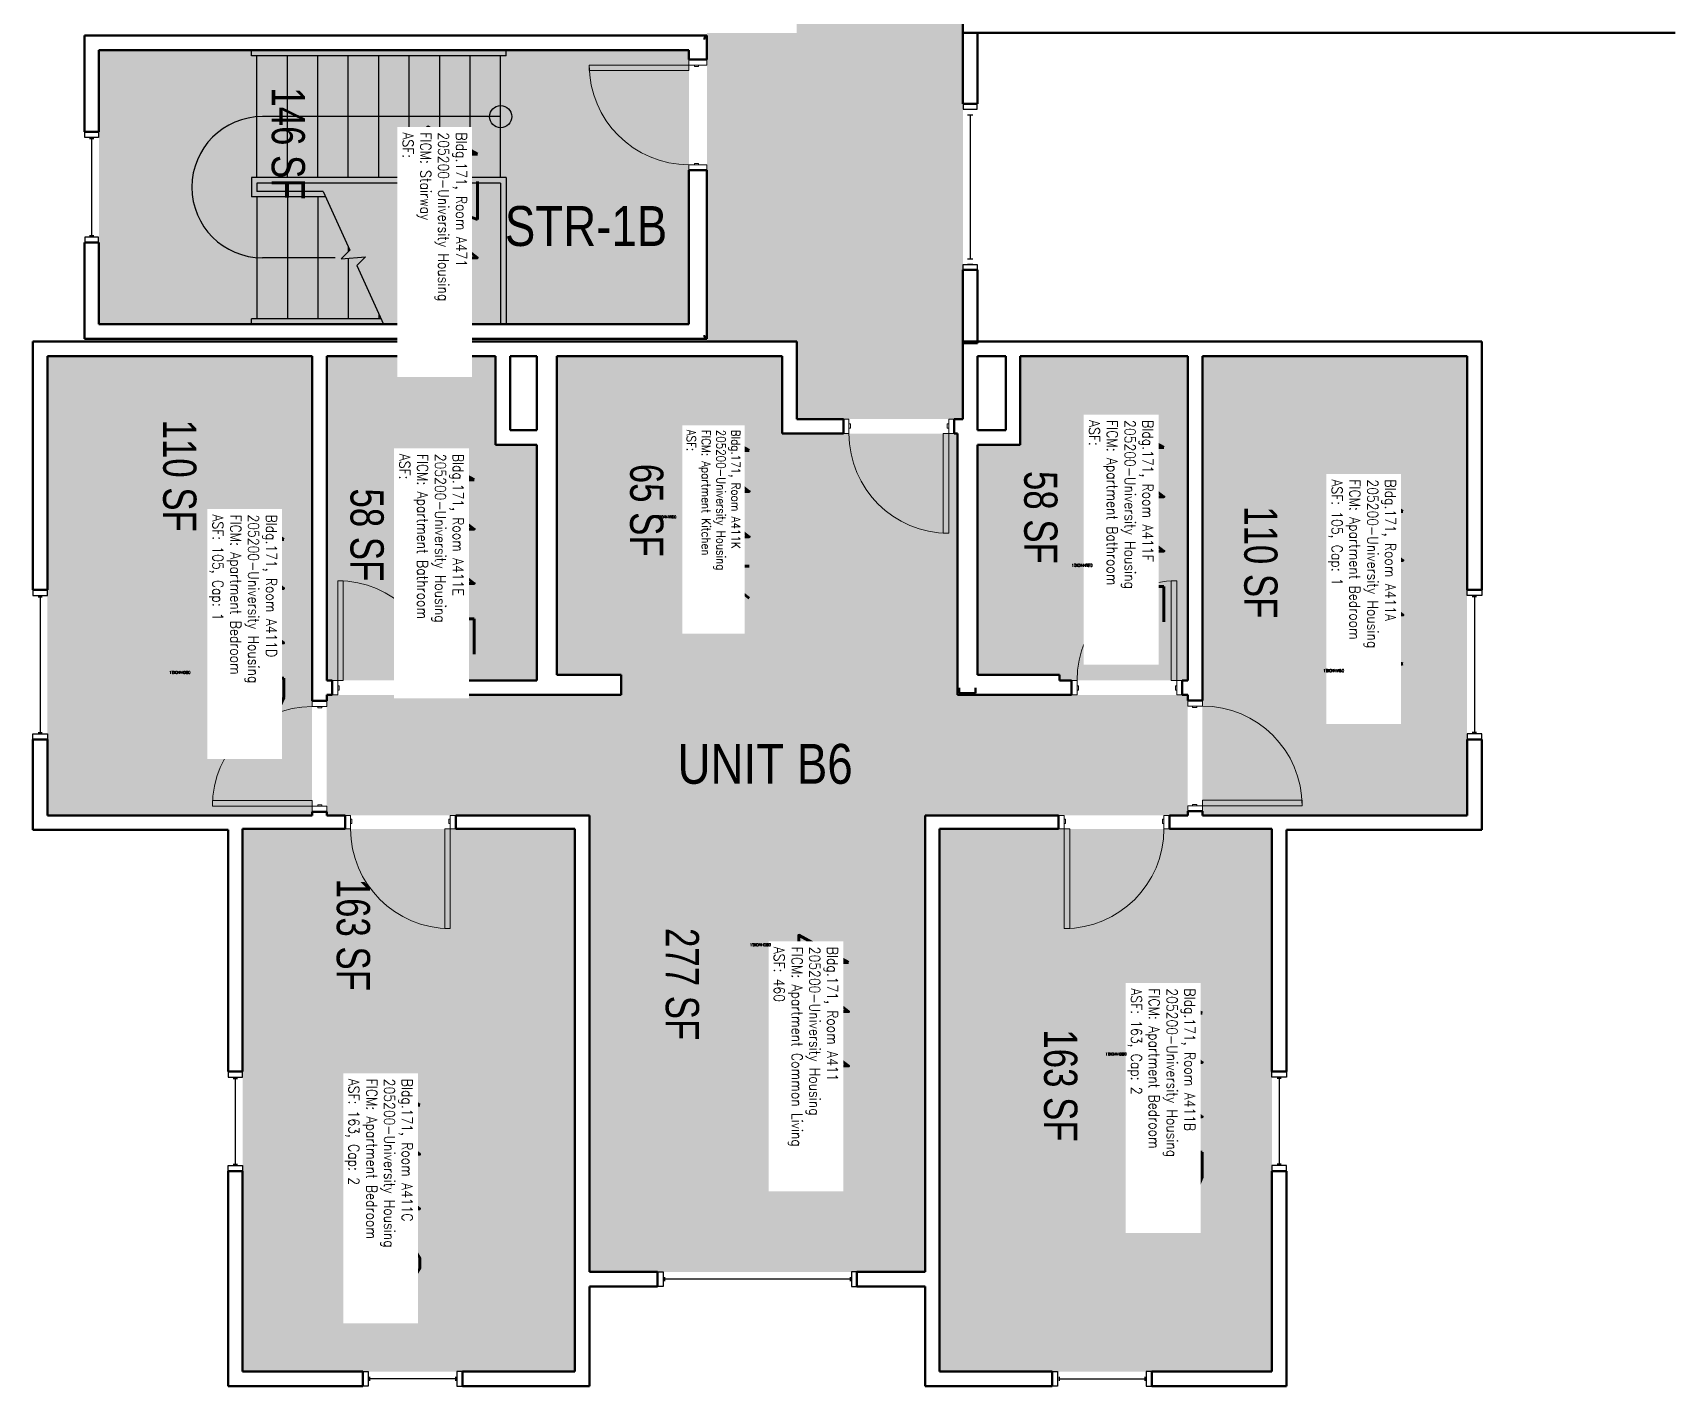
# Model space of a CAD drawing. Header units: inches. Extents: x 88 to 3257, y -489 to 2081.
# Drawn here: x 1303 to 1896, y -489 to 0 of the extents above; entities that cross this region are included whole.
import ezdxf
from ezdxf.enums import TextEntityAlignment as Align

# ---------------------------------------------------------------- set-up
doc = ezdxf.new("R2010")
doc.units = ezdxf.units.IN
doc.header["$LTSCALE"] = 48
doc.header["$MEASUREMENT"] = 0
for name, color, linetype in [('A-Area-Iden', 1, 'Continuous'), ('A-DOOR', 2, 'Continuous'), ('A-FLOR', 3, 'Continuous'), ('A-GLAZ', 1, 'Continuous'), ('A-IDEN-RNUM', 7, 'Continuous'), ('A-IDEN-SNUM', 4, 'Continuous'), ('A-IDEN-VNUM', 4, 'Continuous'), ('A-WALL', 5, 'Continuous'), ('AREA-TEXT', 3, 'Continuous'), ('Rooms-Category-Color', 7, 'Continuous'), ('Rooms-College-Color', 7, 'Continuous'), ('Rooms-Department-Color', 7, 'Continuous'), ('Rooms-Division-Color', 7, 'Continuous'), ('Rooms-Information', 7, 'Continuous')]:
    doc.layers.add(name, color=color, linetype=linetype)
doc.styles.add('AREA', font='arial.ttf', dxfattribs={"width": 0.75, "height": 12})
doc.styles.add('DIMS', font='ARIALN.TTF')
doc.styles.add('ROOMSNUMBER', font='txt.shx', dxfattribs={"height": 0.03})
doc.styles.add('ROOMVNUMBER', font='simplex.shx', dxfattribs={"width": 0.85})
doc.styles.get("Standard").update_dxf_attribs({"font": 'ARIALN.TTF'})
doc.dimstyles.new('NBA 2004', dxfattribs={"dimscale": 128, "dimtxt": 0.125, "dimasz": 0.09375, "dimexe": 0.125, "dimexo": 0.125, "dimgap": 0.0625, "dimtad": 1, "dimdec": 3, "dimzin": 3, "dimdsep": 46, "dimlunit": 4, "dimtxsty": 'DIMS', "dimblk": 'ARCHTICK', "dimcen": 0.09375, "dimdle": 0.125, "dimclrd": 256, "dimclre": 256, "dimclrt": 2, "dimadec": 0, "dimazin": 0, "dimtfac": 0.75, "dimtdec": 3, "dimtmove": 2, "dimatfit": 2, "dimfxl": 0.125, "dimfrac": 2, "dimtolj": 1, "dimtzin": 0, "dimlwd": -1, "dimlwe": -1, "dimarcsym": 0})

# ---------------------------------------------------------------- blocks, each defined once
blk = doc.blocks.new('_ArchTick')
at = {"color": 0, "linetype": 'ByBlock', "const_width": 0.15}
blk.add_lwpolyline([(-0.5, -0.5), (0.5, 0.5)], dxfattribs=at)

msp = doc.modelspace()

# ---------------------------------------------------------------- hatches: boundary and pattern name
at = {"layer": 'Rooms-Category-Color', "true_color": 0xadadad}
for points in [[(1638.7, 1084.25), (1578.7, 1084.25), (1578.7, 989.61), (1553.7, 989.61), (1553.7, 907.28), (1578.7, 907.28), (1578.7, 176.47), (1553.7, 176.47), (1553.7, 94.14), (1578.7, 94.14), (1578.7, -0.5), (1546.26, -0.5), (1546.26, -112), (1578.7, -112), (1578.7, -140), (1638.7, -140), (1638.7, 94.14), (1663.7, 94.14), (1663.7, 176.47), (1638.7, 176.47), (1638.7, 907.28), (1663.7, 907.28), (1663.7, 989.61), (1638.7, 989.61)], [(1539.76, -6.75), (1539.76, -105.75), (1326.7, -105.75), (1326.7, -6.75)]]:
    msp.add_hatch(color=253, dxfattribs=at).paths.add_polyline_path(points)
at = {"layer": 'Rooms-Category-Color', "true_color": 0x728ef3}
for points in [[(1308.08, -117.25), (1403.7, -117.25), (1403.7, -283.12), (1308.08, -283.12)], [(1408.93, -117.25), (1469.94, -117.25), (1469.94, -149.25), (1484.93, -149.25), (1484.93, -232.37), (1484.83, -234.37), (1455.31, -234.37), (1408.93, -234.37)], [(1573.45, -232.37), (1492.08, -232.37), (1492.08, -117.25), (1573.45, -117.25)], [(1659.43, -117.25), (1719.95, -117.25), (1719.95, -234.37), (1673.58, -234.37), (1673.58, -232.37), (1643.96, -232.37), (1643.96, -149.25), (1659.43, -149.25)], [(1725.2, -117.25), (1820.83, -117.25), (1820.83, -283.12), (1725.2, -283.12)], [(1503.83, -448), (1625.06, -448), (1625.06, -283.12), (1719.95, -283.12), (1719.95, -239.62), (1636.71, -239.62), (1636.71, -145.25), (1573.45, -145.25), (1573.45, -232.37), (1515.33, -232.37), (1515.33, -239.62), (1408.95, -239.62), (1408.95, -283.12), (1503.83, -283.12)], [(1378.58, -484), (1498.58, -484), (1498.58, -288), (1378.58, -288)], [(1630.31, -288), (1750.31, -288), (1750.31, -484), (1630.31, -484)]]:
    msp.add_hatch(color=171, dxfattribs=at).paths.add_polyline_path(points)
at = {"layer": 'Rooms-College-Color', "true_color": 0xadadad}
for points in [[(1638.7, 1084.25), (1578.7, 1084.25), (1578.7, 989.61), (1553.7, 989.61), (1553.7, 907.28), (1578.7, 907.28), (1578.7, 176.47), (1553.7, 176.47), (1553.7, 94.14), (1578.7, 94.14), (1578.7, -0.5), (1546.26, -0.5), (1546.26, -112), (1578.7, -112), (1578.7, -140), (1638.7, -140), (1638.7, 94.14), (1663.7, 94.14), (1663.7, 176.47), (1638.7, 176.47), (1638.7, 907.28), (1663.7, 907.28), (1663.7, 989.61), (1638.7, 989.61)], [(1539.76, -6.75), (1539.76, -105.75), (1326.7, -105.75), (1326.7, -6.75)], [(1308.08, -117.25), (1403.7, -117.25), (1403.7, -283.12), (1308.08, -283.12)], [(1408.93, -117.25), (1469.94, -117.25), (1469.94, -149.25), (1484.93, -149.25), (1484.93, -232.37), (1484.83, -234.37), (1455.31, -234.37), (1408.93, -234.37)], [(1573.45, -232.37), (1492.08, -232.37), (1492.08, -117.25), (1573.45, -117.25)], [(1659.43, -117.25), (1719.95, -117.25), (1719.95, -234.37), (1673.58, -234.37), (1673.58, -232.37), (1643.96, -232.37), (1643.96, -149.25), (1659.43, -149.25)], [(1725.2, -117.25), (1820.83, -117.25), (1820.83, -283.12), (1725.2, -283.12)], [(1503.83, -448), (1625.06, -448), (1625.06, -283.12), (1719.95, -283.12), (1719.95, -239.62), (1636.71, -239.62), (1636.71, -145.25), (1573.45, -145.25), (1573.45, -232.37), (1515.33, -232.37), (1515.33, -239.62), (1408.95, -239.62), (1408.95, -283.12), (1503.83, -283.12)], [(1378.58, -484), (1498.58, -484), (1498.58, -288), (1378.58, -288)], [(1630.31, -288), (1750.31, -288), (1750.31, -484), (1630.31, -484)]]:
    msp.add_hatch(color=253, dxfattribs=at).paths.add_polyline_path(points)
at = {"layer": 'Rooms-Department-Color', "true_color": 0xacacac}
for points in [[(1638.7, 1084.25), (1578.7, 1084.25), (1578.7, 989.61), (1553.7, 989.61), (1553.7, 907.28), (1578.7, 907.28), (1578.7, 176.47), (1553.7, 176.47), (1553.7, 94.14), (1578.7, 94.14), (1578.7, -0.5), (1546.26, -0.5), (1546.26, -112), (1578.7, -112), (1578.7, -140), (1638.7, -140), (1638.7, 94.14), (1663.7, 94.14), (1663.7, 176.47), (1638.7, 176.47), (1638.7, 907.28), (1663.7, 907.28), (1663.7, 989.61), (1638.7, 989.61)], [(1539.76, -6.75), (1539.76, -105.75), (1326.7, -105.75), (1326.7, -6.75)]]:
    msp.add_hatch(color=253, dxfattribs=at).paths.add_polyline_path(points)
at = {"layer": 'Rooms-Department-Color', "true_color": 0x604aed}
for points in [[(1308.08, -117.25), (1403.7, -117.25), (1403.7, -283.12), (1308.08, -283.12)], [(1408.93, -117.25), (1469.94, -117.25), (1469.94, -149.25), (1484.93, -149.25), (1484.93, -232.37), (1484.83, -234.37), (1455.31, -234.37), (1408.93, -234.37)], [(1573.45, -232.37), (1492.08, -232.37), (1492.08, -117.25), (1573.45, -117.25)], [(1659.43, -117.25), (1719.95, -117.25), (1719.95, -234.37), (1673.58, -234.37), (1673.58, -232.37), (1643.96, -232.37), (1643.96, -149.25), (1659.43, -149.25)], [(1725.2, -117.25), (1820.83, -117.25), (1820.83, -283.12), (1725.2, -283.12)], [(1503.83, -448), (1625.06, -448), (1625.06, -283.12), (1719.95, -283.12), (1719.95, -239.62), (1636.71, -239.62), (1636.71, -145.25), (1573.45, -145.25), (1573.45, -232.37), (1515.33, -232.37), (1515.33, -239.62), (1408.95, -239.62), (1408.95, -283.12), (1503.83, -283.12)], [(1378.58, -484), (1498.58, -484), (1498.58, -288), (1378.58, -288)], [(1630.31, -288), (1750.31, -288), (1750.31, -484), (1630.31, -484)]]:
    msp.add_hatch(color=173, dxfattribs=at).paths.add_polyline_path(points)
at = {"layer": 'Rooms-Division-Color', "true_color": 0xadadad}
for points in [[(1638.7, 1084.25), (1578.7, 1084.25), (1578.7, 989.61), (1553.7, 989.61), (1553.7, 907.28), (1578.7, 907.28), (1578.7, 176.47), (1553.7, 176.47), (1553.7, 94.14), (1578.7, 94.14), (1578.7, -0.5), (1546.26, -0.5), (1546.26, -112), (1578.7, -112), (1578.7, -140), (1638.7, -140), (1638.7, 94.14), (1663.7, 94.14), (1663.7, 176.47), (1638.7, 176.47), (1638.7, 907.28), (1663.7, 907.28), (1663.7, 989.61), (1638.7, 989.61)], [(1539.76, -6.75), (1539.76, -105.75), (1326.7, -105.75), (1326.7, -6.75)]]:
    msp.add_hatch(color=253, dxfattribs=at).paths.add_polyline_path(points)
at = {"layer": 'Rooms-Division-Color', "true_color": 0x604aed}
for points in [[(1308.08, -117.25), (1403.7, -117.25), (1403.7, -283.12), (1308.08, -283.12)], [(1408.93, -117.25), (1469.94, -117.25), (1469.94, -149.25), (1484.93, -149.25), (1484.93, -232.37), (1484.83, -234.37), (1455.31, -234.37), (1408.93, -234.37)], [(1573.45, -232.37), (1492.08, -232.37), (1492.08, -117.25), (1573.45, -117.25)], [(1659.43, -117.25), (1719.95, -117.25), (1719.95, -234.37), (1673.58, -234.37), (1673.58, -232.37), (1643.96, -232.37), (1643.96, -149.25), (1659.43, -149.25)], [(1725.2, -117.25), (1820.83, -117.25), (1820.83, -283.12), (1725.2, -283.12)], [(1503.83, -448), (1625.06, -448), (1625.06, -283.12), (1719.95, -283.12), (1719.95, -239.62), (1636.71, -239.62), (1636.71, -145.25), (1573.45, -145.25), (1573.45, -232.37), (1515.33, -232.37), (1515.33, -239.62), (1408.95, -239.62), (1408.95, -283.12), (1503.83, -283.12)], [(1378.58, -484), (1498.58, -484), (1498.58, -288), (1378.58, -288)], [(1630.31, -288), (1750.31, -288), (1750.31, -484), (1630.31, -484)]]:
    msp.add_hatch(color=173, dxfattribs=at).paths.add_polyline_path(points)

# ---------------------------------------------------------------- linework, layer by layer
at = {"layer": 'A-DOOR', "linetype": 'Continuous', "lineweight": 18}
for points in [[(1546.26, -12.13), (1546.26, -10.13), (1539.76, -10.13), (1539.76, -12.13)], [(1546.26, -12.13), (1546.26, -10.13), (1539.76, -10.13), (1539.76, -12.13)], [(1539.76, -12.13), (1539.76, -14.13), (1503.76, -14.13), (1503.76, -12.13)], [(1539.76, -12.13), (1539.76, -14.13), (1503.76, -14.13), (1503.76, -12.13)], [(1543.26, -12.13), (1543.26, -12.63), (1541.76, -12.63), (1541.76, -12.13)], [(1543.26, -12.13), (1543.26, -12.63), (1541.76, -12.63), (1541.76, -12.13)], [(1546.26, -48.13), (1546.26, -50.13), (1539.76, -50.13), (1539.76, -48.13)], [(1546.26, -48.13), (1546.26, -50.13), (1539.76, -50.13), (1539.76, -48.13)], [(1543.26, -48.13), (1543.26, -47.63), (1541.76, -47.63), (1541.76, -48.13)], [(1543.26, -48.13), (1543.26, -47.63), (1541.76, -47.63), (1541.76, -48.13)], [(1597.58, -140), (1595.58, -140), (1595.58, -145.25), (1597.58, -145.25)], [(1597.58, -140), (1595.58, -140), (1595.58, -145.25), (1597.58, -145.25)], [(1597.58, -141.75), (1598.08, -141.75), (1598.08, -143.25), (1597.58, -143.25)], [(1597.58, -141.75), (1598.08, -141.75), (1598.08, -143.25), (1597.58, -143.25)], [(1633.58, -141.75), (1633.08, -141.75), (1633.08, -143.25), (1633.58, -143.25)], [(1633.58, -141.75), (1633.08, -141.75), (1633.08, -143.25), (1633.58, -143.25)], [(1633.58, -140), (1635.58, -140), (1635.58, -145.25), (1633.58, -145.25)], [(1633.58, -140), (1635.58, -140), (1635.58, -145.25), (1633.58, -145.25)], [(1633.58, -145.25), (1631.58, -145.25), (1631.58, -181.25), (1633.58, -181.25)], [(1633.58, -145.25), (1631.58, -145.25), (1631.58, -181.25), (1633.58, -181.25)], [(1412.95, -234.37), (1414.95, -234.37), (1414.95, -198.37), (1412.95, -198.37)], [(1412.95, -234.37), (1414.95, -234.37), (1414.95, -198.37), (1412.95, -198.37)], [(1715.95, -234.37), (1713.95, -234.37), (1713.95, -198.37), (1715.95, -198.37)], [(1715.95, -234.37), (1713.95, -234.37), (1713.95, -198.37), (1715.95, -198.37)], [(1412.95, -239.62), (1410.95, -239.62), (1410.95, -234.37), (1412.95, -234.37)], [(1412.95, -239.62), (1410.95, -239.62), (1410.95, -234.37), (1412.95, -234.37)], [(1412.95, -237.87), (1413.45, -237.87), (1413.45, -236.37), (1412.95, -236.37)], [(1412.95, -237.87), (1413.45, -237.87), (1413.45, -236.37), (1412.95, -236.37)], [(1448.95, -237.87), (1448.45, -237.87), (1448.45, -236.37), (1448.95, -236.37)], [(1448.95, -237.87), (1448.45, -237.87), (1448.45, -236.37), (1448.95, -236.37)], [(1448.95, -239.62), (1450.95, -239.62), (1450.95, -234.37), (1448.95, -234.37)], [(1448.95, -239.62), (1450.95, -239.62), (1450.95, -234.37), (1448.95, -234.37)], [(1679.95, -239.62), (1677.95, -239.62), (1677.95, -234.37), (1679.95, -234.37)], [(1679.95, -239.62), (1677.95, -239.62), (1677.95, -234.37), (1679.95, -234.37)], [(1679.95, -237.87), (1680.45, -237.87), (1680.45, -236.37), (1679.95, -236.37)], [(1679.95, -237.87), (1680.45, -237.87), (1680.45, -236.37), (1679.95, -236.37)], [(1715.95, -237.87), (1715.45, -237.87), (1715.45, -236.37), (1715.95, -236.37)], [(1715.95, -237.87), (1715.45, -237.87), (1715.45, -236.37), (1715.95, -236.37)], [(1715.95, -239.62), (1717.95, -239.62), (1717.95, -234.37), (1715.95, -234.37)], [(1715.95, -239.62), (1717.95, -239.62), (1717.95, -234.37), (1715.95, -234.37)], [(1408.95, -243.8), (1408.95, -241.8), (1403.7, -241.8), (1403.7, -243.8)], [(1408.95, -243.8), (1408.95, -241.8), (1403.7, -241.8), (1403.7, -243.8)], [(1719.95, -243.65), (1719.95, -241.65), (1725.2, -241.65), (1725.2, -243.65)], [(1719.95, -243.65), (1719.95, -241.65), (1725.2, -241.65), (1725.2, -243.65)], [(1407.2, -243.8), (1407.2, -244.3), (1405.7, -244.3), (1405.7, -243.8)], [(1407.2, -243.8), (1407.2, -244.3), (1405.7, -244.3), (1405.7, -243.8)], [(1721.7, -243.65), (1721.7, -244.15), (1723.2, -244.15), (1723.2, -243.65)], [(1721.7, -243.65), (1721.7, -244.15), (1723.2, -244.15), (1723.2, -243.65)], [(1403.7, -279.8), (1403.7, -277.8), (1367.7, -277.8), (1367.7, -279.8)], [(1403.7, -279.8), (1403.7, -277.8), (1367.7, -277.8), (1367.7, -279.8)], [(1725.2, -279.65), (1725.2, -277.65), (1761.2, -277.65), (1761.2, -279.65)], [(1725.2, -279.65), (1725.2, -277.65), (1761.2, -277.65), (1761.2, -279.65)], [(1408.95, -279.8), (1408.95, -281.8), (1403.7, -281.8), (1403.7, -279.8)], [(1408.95, -279.8), (1408.95, -281.8), (1403.7, -281.8), (1403.7, -279.8)], [(1407.2, -279.8), (1407.2, -279.3), (1405.7, -279.3), (1405.7, -279.8)], [(1407.2, -279.8), (1407.2, -279.3), (1405.7, -279.3), (1405.7, -279.8)], [(1417.58, -283.12), (1415.58, -283.12), (1415.58, -288), (1417.58, -288)], [(1417.58, -283.12), (1415.58, -283.12), (1415.58, -288), (1417.58, -288)], [(1417.58, -284.5), (1418.08, -284.5), (1418.08, -286), (1417.58, -286)], [(1417.58, -284.5), (1418.08, -284.5), (1418.08, -286), (1417.58, -286)], [(1453.58, -284.5), (1453.08, -284.5), (1453.08, -286), (1453.58, -286)], [(1453.58, -284.5), (1453.08, -284.5), (1453.08, -286), (1453.58, -286)], [(1453.58, -283.12), (1455.58, -283.12), (1455.58, -288), (1453.58, -288)], [(1453.58, -283.12), (1455.58, -283.12), (1455.58, -288), (1453.58, -288)], [(1675.3, -283.12), (1673.3, -283.12), (1673.3, -288), (1675.3, -288)], [(1675.3, -283.12), (1673.3, -283.12), (1673.3, -288), (1675.3, -288)], [(1675.3, -284.5), (1675.8, -284.5), (1675.8, -286), (1675.3, -286)], [(1675.3, -284.5), (1675.8, -284.5), (1675.8, -286), (1675.3, -286)], [(1711.3, -284.5), (1710.8, -284.5), (1710.8, -286), (1711.3, -286)], [(1711.3, -284.5), (1710.8, -284.5), (1710.8, -286), (1711.3, -286)], [(1711.3, -283.12), (1713.3, -283.12), (1713.3, -288), (1711.3, -288)], [(1711.3, -283.12), (1713.3, -283.12), (1713.3, -288), (1711.3, -288)], [(1719.95, -279.65), (1719.95, -281.65), (1725.2, -281.65), (1725.2, -279.65)], [(1719.95, -279.65), (1719.95, -281.65), (1725.2, -281.65), (1725.2, -279.65)], [(1721.7, -279.65), (1721.7, -279.15), (1723.2, -279.15), (1723.2, -279.65)], [(1721.7, -279.65), (1721.7, -279.15), (1723.2, -279.15), (1723.2, -279.65)], [(1453.58, -288), (1451.58, -288), (1451.58, -324), (1453.58, -324)], [(1453.58, -288), (1451.58, -288), (1451.58, -324), (1453.58, -324)], [(1675.3, -288), (1677.3, -288), (1677.3, -324), (1675.3, -324)], [(1675.3, -288), (1677.3, -288), (1677.3, -324), (1675.3, -324)]]:
    msp.add_lwpolyline(points, close=True, dxfattribs=at)
for centre, start, end in [((1539.76, -12.13), 180, 270), ((1539.76, -12.13), 180, 270), ((1715.95, -234.37), 90, 180), ((1715.95, -234.37), 90, 180), ((1725.2, -279.65), 0, 90), ((1725.2, -279.65), 0, 90), ((1675.3, -288), 270, 0), ((1675.3, -288), 270, 0)]:
    msp.add_arc(centre, 36, start, end, dxfattribs=at)
at = {"layer": 'A-DOOR', "linetype": 'Continuous', "lineweight": 18, "extrusion": (0, 0, -1)}
for centre, start, end in [((-1633.58, -145.25), 270, 0), ((-1633.58, -145.25), 270, 0), ((-1412.95, -234.37), 90, 180), ((-1412.95, -234.37), 90, 180), ((-1403.7, -279.8), 0, 90), ((-1403.7, -279.8), 0, 90), ((-1453.58, -288), 270, 0), ((-1453.58, -288), 270, 0)]:
    msp.add_arc(centre, 36, start, end, dxfattribs=at)
at = {"layer": 'A-FLOR'}
for p, q in [((1381.76, -8.75, 0), (1381.76, -6.75, 0)), ((1381.76, -8.75, 0), (1381.76, -6.75, 0)), ((1473.76, -8.75, 0), (1381.76, -8.75, 0)), ((1473.76, -8.75, 0), (1381.76, -8.75, 0)), ((1383.76, -52.75, 0), (1383.76, -8.75, 0)), ((1383.76, -52.75, 0), (1383.76, -8.75, 0)), ((1394.76, -52.75, 0), (1394.76, -8.75, 0)), ((1394.76, -52.75, 0), (1394.76, -8.75, 0)), ((1405.76, -52.75, 0), (1405.76, -8.75, 0)), ((1405.76, -52.75, 0), (1405.76, -8.75, 0)), ((1416.76, -52.75, 0), (1416.76, -8.75, 0)), ((1416.76, -52.75, 0), (1416.76, -8.75, 0)), ((1427.76, -52.75, 0), (1427.76, -8.75, 0)), ((1427.76, -52.75, 0), (1427.76, -8.75, 0)), ((1438.76, -52.75, 0), (1438.76, -8.75, 0)), ((1438.76, -52.75, 0), (1438.76, -8.75, 0)), ((1449.76, -52.75, 0), (1449.76, -8.75, 0)), ((1449.76, -52.75, 0), (1449.76, -8.75, 0)), ((1460.76, -52.75, 0), (1460.76, -8.75, 0)), ((1460.76, -52.75, 0), (1460.76, -8.75, 0)), ((1471.76, -52.75, 0), (1471.76, -8.75, 0)), ((1471.76, -52.75, 0), (1471.76, -8.75, 0)), ((1473.76, -8.75, 0), (1473.76, -6.75, 0)), ((1473.76, -8.75, 0), (1473.76, -6.75, 0)), ((1471.76, -30.75, 0), (1385.76, -30.75, 0)), ((1471.76, -30.75, 0), (1385.76, -30.75, 0)), ((1473.76, -52.75, 0), (1381.76, -52.75, 0)), ((1381.76, -52.75, 0), (1381.76, -59.75, 0)), ((1473.76, -52.75, 0), (1381.76, -52.75, 0)), ((1381.76, -52.75, 0), (1381.76, -59.75, 0)), ((1473.76, -52.75, 0), (1473.76, -105.75, 0)), ((1473.76, -52.75, 0), (1473.76, -105.75, 0)), ((1471.76, -54.75, 0), (1383.76, -54.75, 0)), ((1383.76, -54.75, 0), (1383.76, -57.75, 0)), ((1471.76, -54.75, 0), (1383.76, -54.75, 0)), ((1383.76, -54.75, 0), (1383.76, -57.75, 0)), ((1407.63, -57.75, 0), (1383.76, -57.75, 0)), ((1407.63, -57.75, 0), (1383.76, -57.75, 0)), ((1471.76, -54.75, 0), (1471.76, -105.75, 0)), ((1471.76, -54.75, 0), (1471.76, -105.75, 0)), ((1408.54, -59.75, 0), (1381.76, -59.75, 0)), ((1408.54, -59.75, 0), (1381.76, -59.75, 0)), ((1383.76, -59.75, 0), (1383.76, -103.75, 0)), ((1383.76, -59.75, 0), (1383.76, -103.75, 0)), ((1394.76, -59.75, 0), (1394.76, -103.75, 0)), ((1394.76, -59.75, 0), (1394.76, -103.75, 0)), ((1405.76, -59.75, 0), (1405.76, -103.75, 0)), ((1405.76, -59.75, 0), (1405.76, -103.75, 0)), ((1416.76, -77.8, 0), (1416.76, -79.57, 0)), ((1416.76, -77.8, 0), (1416.76, -79.57, 0)), ((1416.76, -81.88, 0), (1416.76, -103.75, 0)), ((1416.76, -81.88, 0), (1416.76, -103.75, 0)), ((1428.59, -103.75, 0), (1381.76, -103.75, 0)), ((1381.76, -105.75, 0), (1381.76, -103.75, 0)), ((1428.59, -103.75, 0), (1381.76, -103.75, 0)), ((1381.76, -105.75, 0), (1381.76, -103.75, 0)), ((1427.76, -101.94, 0), (1427.76, -103.75, 0)), ((1427.76, -101.94, 0), (1427.76, -103.75, 0))]:
    msp.add_line(p, q, dxfattribs=at)
at = {"layer": 'A-FLOR', "linetype": 'Continuous', "elevation": 0}
msp.add_lwpolyline([(1407.63, -57.75), (1417.33, -79.01), (1414.2, -82.08), (1422.94, -81.41), (1419.81, -84.48), (1429.5, -105.75)], dxfattribs=at)
msp.add_lwpolyline([(1407.63, -57.75), (1417.33, -79.01), (1414.2, -82.08), (1422.94, -81.41), (1419.81, -84.48), (1429.5, -105.75)], dxfattribs=at)
at = {"layer": 'A-FLOR'}
msp.add_circle((1471.76, -30.75, 0), 4, dxfattribs=at)
msp.add_circle((1471.76, -30.75, 0), 4, dxfattribs=at)
msp.add_arc((1385.76, -56.25, 0), 25.5, 90, 270, dxfattribs=at)
msp.add_arc((1385.76, -56.25, 0), 25.5, 90, 270, dxfattribs=at)
at = {"layer": 'A-GLAZ', "linetype": 'Continuous', "lineweight": 25}
for p, q in [((1643.83, -26.12), (1638.83, -26.12)), ((1638.83, -26.12), (1638.83, -28.12)), ((1643.83, -26.12), (1638.83, -26.12)), ((1638.83, -26.12), (1638.83, -28.12)), ((1638.83, -28.12), (1643.83, -28.12)), ((1638.83, -28.12), (1643.83, -28.12)), ((1640.33, -28.12), (1642.33, -28.12)), ((1640.33, -28.12), (1642.33, -28.12)), ((1643.83, -28.12), (1643.83, -26.12)), ((1643.83, -28.12), (1643.83, -26.12)), ((1640.33, -30.12), (1642.33, -30.12)), ((1640.33, -30.12), (1642.33, -30.12)), ((1641.33, -30.12), (1641.33, -82.12)), ((1641.33, -30.12), (1641.33, -82.12)), ((1324.83, -38.75), (1323.33, -38.75)), ((1324.83, -38.75), (1323.33, -38.75)), ((1324.08, -73.75), (1324.08, -38.75)), ((1324.08, -73.75), (1324.08, -38.75)), ((1324.83, -73.75), (1323.33, -73.75)), ((1324.83, -73.75), (1323.33, -73.75)), ((1640.33, -82.12), (1642.33, -82.12)), ((1640.33, -82.12), (1642.33, -82.12)), ((1638.83, -86.12), (1638.83, -84.12)), ((1638.83, -84.12), (1643.83, -84.12)), ((1638.83, -86.12), (1638.83, -84.12)), ((1638.83, -84.12), (1643.83, -84.12)), ((1643.83, -86.12), (1638.83, -86.12)), ((1643.83, -86.12), (1638.83, -86.12)), ((1642.33, -84.12), (1640.33, -84.12)), ((1642.33, -84.12), (1640.33, -84.12)), ((1643.83, -84.12), (1643.83, -86.12)), ((1643.83, -84.12), (1643.83, -86.12)), ((1304.7, -204.16), (1306.2, -204.16)), ((1304.7, -204.16), (1306.2, -204.16)), ((1305.45, -204.16), (1305.45, -253.16)), ((1305.45, -204.16), (1305.45, -253.16)), ((1824.2, -204.16), (1822.7, -204.16)), ((1824.2, -204.16), (1822.7, -204.16)), ((1823.45, -204.16), (1823.45, -253.16)), ((1823.45, -204.16), (1823.45, -253.16)), ((1304.7, -253.16), (1306.2, -253.16)), ((1304.7, -253.16), (1306.2, -253.16)), ((1824.2, -253.16), (1822.7, -253.16)), ((1824.2, -253.16), (1822.7, -253.16)), ((1375.2, -378.12), (1376.7, -378.12)), ((1375.2, -378.12), (1376.7, -378.12)), ((1375.95, -378.12), (1375.95, -409.12)), ((1375.95, -378.12), (1375.95, -409.12)), ((1753.68, -378.12), (1752.18, -378.12)), ((1753.68, -378.12), (1752.18, -378.12)), ((1752.93, -378.12), (1752.93, -409.12)), ((1752.93, -378.12), (1752.93, -409.12)), ((1375.2, -409.12), (1376.7, -409.12)), ((1375.2, -409.12), (1376.7, -409.12)), ((1753.68, -409.12), (1752.18, -409.12)), ((1753.68, -409.12), (1752.18, -409.12)), ((1530.95, -449.87), (1530.95, -451.37)), ((1530.95, -449.87), (1530.95, -451.37)), ((1597.95, -450.62), (1530.95, -450.62)), ((1597.95, -450.62), (1530.95, -450.62)), ((1597.95, -449.87), (1597.95, -451.37)), ((1597.95, -449.87), (1597.95, -451.37)), ((1424.45, -485.87), (1424.45, -487.37)), ((1424.45, -485.87), (1424.45, -487.37)), ((1455.45, -485.87), (1455.45, -487.37)), ((1455.45, -485.87), (1455.45, -487.37)), ((1673.43, -485.87), (1673.43, -487.37)), ((1673.43, -485.87), (1673.43, -487.37)), ((1704.43, -485.87), (1704.43, -487.37)), ((1704.43, -485.87), (1704.43, -487.37)), ((1455.45, -486.62), (1424.45, -486.62)), ((1455.45, -486.62), (1424.45, -486.62)), ((1673.43, -486.62), (1704.43, -486.62)), ((1673.43, -486.62), (1704.43, -486.62))]:
    msp.add_line(p, q, dxfattribs=at)
for points in [[(1321.58, -38.25), (1321.58, -36.25), (1326.58, -36.25), (1326.58, -38.25)], [(1321.58, -38.25), (1321.58, -36.25), (1326.58, -36.25), (1326.58, -38.25)], [(1321.58, -74.25), (1321.58, -76.25), (1326.58, -76.25), (1326.58, -74.25)], [(1321.58, -74.25), (1321.58, -76.25), (1326.58, -76.25), (1326.58, -74.25)], [(1308.08, -203.66), (1308.08, -201.66), (1302.83, -201.66), (1302.83, -203.66)], [(1308.08, -203.66), (1308.08, -201.66), (1302.83, -201.66), (1302.83, -203.66)], [(1820.83, -203.66), (1820.83, -201.66), (1826.08, -201.66), (1826.08, -203.66)], [(1820.83, -203.66), (1820.83, -201.66), (1826.08, -201.66), (1826.08, -203.66)], [(1308.08, -253.66), (1308.08, -255.66), (1302.83, -255.66), (1302.83, -253.66)], [(1308.08, -253.66), (1308.08, -255.66), (1302.83, -255.66), (1302.83, -253.66)], [(1820.83, -253.66), (1820.83, -255.66), (1826.08, -255.66), (1826.08, -253.66)], [(1820.83, -253.66), (1820.83, -255.66), (1826.08, -255.66), (1826.08, -253.66)], [(1378.58, -377.62), (1378.58, -375.62), (1373.33, -375.62), (1373.33, -377.62)], [(1378.58, -377.62), (1378.58, -375.62), (1373.33, -375.62), (1373.33, -377.62)], [(1750.31, -377.62), (1750.31, -375.62), (1755.56, -375.62), (1755.56, -377.62)], [(1750.31, -377.62), (1750.31, -375.62), (1755.56, -375.62), (1755.56, -377.62)], [(1378.58, -409.62), (1378.58, -411.62), (1373.33, -411.62), (1373.33, -409.62)], [(1378.58, -409.62), (1378.58, -411.62), (1373.33, -411.62), (1373.33, -409.62)], [(1750.31, -409.62), (1750.31, -411.62), (1755.56, -411.62), (1755.56, -409.62)], [(1750.31, -409.62), (1750.31, -411.62), (1755.56, -411.62), (1755.56, -409.62)], [(1530.45, -453.25), (1528.45, -453.25), (1528.45, -448), (1530.45, -448)], [(1530.45, -453.25), (1528.45, -453.25), (1528.45, -448), (1530.45, -448)], [(1598.45, -453.25), (1600.45, -453.25), (1600.45, -448), (1598.45, -448)], [(1598.45, -453.25), (1600.45, -453.25), (1600.45, -448), (1598.45, -448)], [(1423.95, -489.25), (1421.95, -489.25), (1421.95, -484), (1423.95, -484)], [(1423.95, -489.25), (1421.95, -489.25), (1421.95, -484), (1423.95, -484)], [(1455.95, -489.25), (1457.95, -489.25), (1457.95, -484), (1455.95, -484)], [(1455.95, -489.25), (1457.95, -489.25), (1457.95, -484), (1455.95, -484)], [(1672.93, -489.25), (1670.93, -489.25), (1670.93, -484), (1672.93, -484)], [(1672.93, -489.25), (1670.93, -489.25), (1670.93, -484), (1672.93, -484)], [(1704.93, -489.25), (1706.93, -489.25), (1706.93, -484), (1704.93, -484)], [(1704.93, -489.25), (1706.93, -489.25), (1706.93, -484), (1704.93, -484)]]:
    msp.add_lwpolyline(points, close=True, dxfattribs=at)
at = {"layer": 'A-WALL', "linetype": 'Continuous', "lineweight": 50}
for p, q in [((1638.7, 94.14), (1638.7, -0.5)), ((1638.7, 94.14), (1638.7, -0.5)), ((1321.45, -36.25), (1321.45, -1.5)), ((1321.45, -1.5), (1546.26, -1.5)), ((1321.45, -36.25), (1321.45, -1.5)), ((1321.45, -1.5), (1546.26, -1.5)), ((1545.01, -1.5), (1545.64, -1.5)), ((1545.01, -1.5), (1545.64, -1.5)), ((1545.64, -2.5), (1545.01, -2.5)), ((1545.64, -2.5), (1545.01, -2.5)), ((1545.64, -1.5), (1545.64, -2.5)), ((1545.64, -1.5), (1545.64, -2.5)), ((1546.26, -1.5), (1546.26, -10.13)), ((1546.26, -1.5), (1546.26, -10.13)), ((1643.95, -0.5), (1638.7, -0.5)), ((1638.7, -0.5), (1638.7, -26.12)), ((1643.95, -0.5), (1638.7, -0.5)), ((1638.7, -0.5), (1638.7, -26.12)), ((1638.7, -0.5), (1895.95, -0.5)), ((1638.7, -0.5), (1895.95, -0.5)), ((1643.95, -26.12), (1643.95, -0.5)), ((1643.95, -26.12), (1643.95, -0.5)), ((1326.7, -6.75), (1326.7, -36.25)), ((1539.76, -6.75), (1326.7, -6.75)), ((1326.7, -6.75), (1326.7, -36.25)), ((1539.76, -6.75), (1326.7, -6.75)), ((1539.76, -10.13), (1539.76, -6.75)), ((1539.76, -10.13), (1539.76, -6.75)), ((1546.26, -10.13), (1539.76, -10.13)), ((1546.26, -10.13), (1539.76, -10.13)), ((1638.7, -26.12), (1643.95, -26.12)), ((1638.7, -26.12), (1643.95, -26.12)), ((1326.7, -36.25), (1321.45, -36.25)), ((1326.7, -36.25), (1321.45, -36.25)), ((1539.76, -105.75), (1539.76, -50.13)), ((1539.76, -50.13), (1546.26, -50.13)), ((1539.76, -105.75), (1539.76, -50.13)), ((1539.76, -50.13), (1546.26, -50.13)), ((1546.26, -50.13), (1546.26, -111)), ((1546.26, -50.13), (1546.26, -111)), ((1321.45, -111), (1321.45, -76.25)), ((1321.45, -76.25), (1326.7, -76.25)), ((1321.45, -111), (1321.45, -76.25)), ((1321.45, -76.25), (1326.7, -76.25)), ((1326.7, -76.25), (1326.7, -105.75)), ((1326.7, -76.25), (1326.7, -105.75)), ((1643.95, -86.12), (1638.7, -86.12)), ((1638.7, -86.12), (1638.7, -112.62)), ((1643.95, -86.12), (1638.7, -86.12)), ((1638.7, -86.12), (1638.7, -112.62)), ((1643.95, -112.62), (1643.95, -86.12)), ((1643.95, -112.62), (1643.95, -86.12)), ((1326.7, -105.75), (1539.76, -105.75)), ((1326.7, -105.75), (1539.76, -105.75)), ((1302.83, -201.66), (1302.83, -112)), ((1302.83, -112), (1578.7, -112)), ((1302.83, -201.66), (1302.83, -112)), ((1302.83, -112), (1578.7, -112)), ((1321.45, -111), (1546.26, -111)), ((1321.45, -111), (1546.26, -111)), ((1545.01, -110), (1545.64, -110)), ((1545.01, -110), (1545.64, -110)), ((1545.64, -110), (1545.64, -111)), ((1545.64, -110), (1545.64, -111)), ((1578.7, -112), (1578.7, -140)), ((1578.7, -112), (1578.7, -140)), ((1638.7, -112), (1826.08, -112)), ((1638.7, -140), (1638.7, -112)), ((1638.7, -112), (1826.08, -112)), ((1638.7, -140), (1638.7, -112)), ((1638.7, -112.62), (1643.95, -112.62)), ((1638.7, -112.62), (1643.95, -112.62)), ((1826.08, -112), (1826.08, -201.66)), ((1826.08, -112), (1826.08, -201.66)), ((1308.08, -117.25), (1308.08, -201.66)), ((1403.7, -117.25), (1308.08, -117.25)), ((1308.08, -117.25), (1308.08, -201.66)), ((1403.7, -117.25), (1308.08, -117.25)), ((1403.7, -241.8), (1403.7, -117.25)), ((1403.7, -241.8), (1403.7, -117.25)), ((1469.94, -117.25), (1408.95, -117.25)), ((1408.95, -117.25), (1408.95, -234.37)), ((1469.94, -117.25), (1408.95, -117.25)), ((1408.95, -117.25), (1408.95, -234.37)), ((1469.94, -149.25), (1469.94, -117.25)), ((1469.94, -149.25), (1469.94, -117.25)), ((1484.83, -117.25), (1475.19, -117.25)), ((1475.19, -117.25), (1475.19, -144)), ((1484.83, -117.25), (1475.19, -117.25)), ((1475.19, -117.25), (1475.19, -144)), ((1484.83, -144), (1484.83, -117.25)), ((1484.83, -144), (1484.83, -117.25)), ((1573.45, -117.25), (1492.08, -117.25)), ((1492.08, -117.25), (1492.08, -232.37)), ((1573.45, -117.25), (1492.08, -117.25)), ((1492.08, -117.25), (1492.08, -232.37)), ((1573.45, -145.25), (1573.45, -117.25)), ((1573.45, -145.25), (1573.45, -117.25)), ((1654.18, -117.25), (1643.95, -117.25)), ((1643.95, -117.25), (1643.95, -144)), ((1654.18, -117.25), (1643.95, -117.25)), ((1643.95, -117.25), (1643.95, -144)), ((1654.18, -144), (1654.18, -117.25)), ((1654.18, -144), (1654.18, -117.25)), ((1719.95, -117.25), (1659.43, -117.25)), ((1659.43, -117.25), (1659.43, -149.25)), ((1719.95, -117.25), (1659.43, -117.25)), ((1659.43, -117.25), (1659.43, -149.25)), ((1719.95, -234.37), (1719.95, -117.25)), ((1719.95, -234.37), (1719.95, -117.25)), ((1820.83, -117.25), (1725.2, -117.25)), ((1725.2, -117.25), (1725.2, -241.65)), ((1820.83, -117.25), (1725.2, -117.25)), ((1725.2, -117.25), (1725.2, -241.65)), ((1820.83, -201.66), (1820.83, -117.25)), ((1820.83, -201.66), (1820.83, -117.25)), ((1578.7, -140), (1595.58, -140)), ((1578.7, -140), (1595.58, -140)), ((1595.58, -140), (1595.58, -145.25)), ((1595.58, -140), (1595.58, -145.25)), ((1635.58, -145.25), (1635.58, -140)), ((1635.58, -140), (1638.7, -140)), ((1635.58, -145.25), (1635.58, -140)), ((1635.58, -140), (1638.7, -140)), ((1475.19, -144), (1484.83, -144)), ((1475.19, -144), (1484.83, -144)), ((1595.58, -145.25), (1573.45, -145.25)), ((1595.58, -145.25), (1573.45, -145.25)), ((1636.71, -145.25), (1635.58, -145.25)), ((1636.71, -145.25), (1635.58, -145.25)), ((1636.71, -239.62), (1636.71, -145.25)), ((1636.71, -239.62), (1636.71, -145.25)), ((1643.95, -144), (1654.18, -144)), ((1643.95, -144), (1654.18, -144)), ((1484.83, -149.25), (1469.94, -149.25)), ((1484.83, -149.25), (1469.94, -149.25)), ((1484.83, -234.37), (1484.83, -149.25)), ((1484.83, -234.37), (1484.83, -149.25)), ((1643.96, -149.25), (1643.96, -232.37)), ((1659.43, -149.25), (1643.96, -149.25)), ((1643.96, -149.25), (1643.96, -232.37)), ((1659.43, -149.25), (1643.96, -149.25)), ((1308.08, -201.66), (1302.83, -201.66)), ((1308.08, -201.66), (1302.83, -201.66)), ((1826.08, -201.66), (1820.83, -201.66)), ((1826.08, -201.66), (1820.83, -201.66)), ((1408.95, -234.37), (1410.95, -234.37)), ((1408.95, -234.37), (1410.95, -234.37)), ((1410.95, -234.37), (1410.95, -239.62)), ((1410.95, -234.37), (1410.95, -239.62)), ((1450.95, -239.62), (1450.95, -234.37)), ((1450.95, -234.37), (1484.83, -234.37)), ((1450.95, -239.62), (1450.95, -234.37)), ((1450.95, -234.37), (1484.83, -234.37)), ((1492.08, -232.37), (1515.33, -232.37)), ((1492.08, -232.37), (1515.33, -232.37)), ((1515.33, -232.37), (1515.33, -239.62)), ((1515.33, -232.37), (1515.33, -239.62)), ((1637.33, -237), (1637.33, -239)), ((1637.33, -237), (1637.33, -239)), ((1643.33, -239), (1643.33, -237)), ((1643.33, -239), (1643.33, -237)), ((1643.96, -232.37), (1673.58, -232.37)), ((1643.96, -232.37), (1673.58, -232.37)), ((1673.58, -232.37), (1673.58, -234.37)), ((1673.58, -232.37), (1673.58, -234.37)), ((1673.58, -234.37), (1677.95, -234.37)), ((1673.58, -234.37), (1677.95, -234.37)), ((1677.95, -234.37), (1677.95, -239.62)), ((1677.95, -234.37), (1677.95, -239.62)), ((1717.95, -239.62), (1717.95, -234.37)), ((1717.95, -234.37), (1719.95, -234.37)), ((1717.95, -239.62), (1717.95, -234.37)), ((1717.95, -234.37), (1719.95, -234.37)), ((1408.95, -241.8), (1403.7, -241.8)), ((1408.95, -241.8), (1403.7, -241.8)), ((1410.95, -239.62), (1408.95, -239.62)), ((1408.95, -239.62), (1408.95, -241.8)), ((1410.95, -239.62), (1408.95, -239.62)), ((1408.95, -239.62), (1408.95, -241.8)), ((1487.58, -239.62), (1450.95, -239.62)), ((1487.58, -239.62), (1450.95, -239.62)), ((1515.33, -239.62), (1487.58, -239.62)), ((1515.33, -239.62), (1487.58, -239.62)), ((1671.2, -239.62), (1636.71, -239.62)), ((1671.2, -239.62), (1636.71, -239.62)), ((1637.33, -239), (1643.33, -239)), ((1637.33, -239), (1643.33, -239)), ((1677.95, -239.62), (1671.2, -239.62)), ((1677.95, -239.62), (1671.2, -239.62)), ((1719.95, -239.62), (1717.95, -239.62)), ((1719.95, -239.62), (1717.95, -239.62)), ((1719.95, -241.65), (1719.95, -239.62)), ((1719.95, -241.65), (1719.95, -239.62)), ((1725.2, -241.65), (1719.95, -241.65)), ((1725.2, -241.65), (1719.95, -241.65)), ((1302.83, -288.37), (1302.83, -255.66)), ((1302.83, -255.66), (1308.08, -255.66)), ((1302.83, -288.37), (1302.83, -255.66)), ((1302.83, -255.66), (1308.08, -255.66)), ((1308.08, -255.66), (1308.08, -283.12)), ((1308.08, -255.66), (1308.08, -283.12)), ((1820.83, -283.12), (1820.83, -255.66)), ((1820.83, -255.66), (1826.08, -255.66)), ((1820.83, -283.12), (1820.83, -255.66)), ((1820.83, -255.66), (1826.08, -255.66)), ((1826.08, -255.66), (1826.08, -288.37)), ((1826.08, -255.66), (1826.08, -288.37)), ((1308.08, -283.12), (1373.95, -283.12)), ((1308.08, -283.12), (1373.95, -283.12)), ((1373.95, -283.12), (1403.7, -283.12)), ((1373.95, -283.12), (1403.7, -283.12)), ((1403.7, -283.12), (1403.7, -281.8)), ((1403.7, -281.8), (1408.95, -281.8)), ((1403.7, -283.12), (1403.7, -281.8)), ((1403.7, -281.8), (1408.95, -281.8)), ((1408.95, -281.8), (1408.95, -283.12)), ((1408.95, -281.8), (1408.95, -283.12)), ((1408.95, -283.12), (1415.58, -283.12)), ((1408.95, -283.12), (1415.58, -283.12)), ((1415.58, -283.12), (1415.58, -288)), ((1415.58, -283.12), (1415.58, -288)), ((1455.58, -288), (1455.58, -283.12)), ((1455.58, -283.12), (1503.83, -283.12)), ((1455.58, -288), (1455.58, -283.12)), ((1455.58, -283.12), (1503.83, -283.12)), ((1503.83, -283.12), (1503.83, -448)), ((1503.83, -283.12), (1503.83, -448)), ((1625.06, -283.12), (1673.3, -283.12)), ((1625.06, -448), (1625.06, -283.12)), ((1625.06, -283.12), (1673.3, -283.12)), ((1625.06, -448), (1625.06, -283.12)), ((1673.3, -283.12), (1673.3, -288)), ((1673.3, -283.12), (1673.3, -288)), ((1713.3, -288), (1713.3, -283.12)), ((1713.3, -283.12), (1719.95, -283.12)), ((1713.3, -288), (1713.3, -283.12)), ((1713.3, -283.12), (1719.95, -283.12)), ((1719.95, -283.12), (1719.95, -281.65)), ((1719.95, -281.65), (1725.2, -281.65)), ((1719.95, -283.12), (1719.95, -281.65)), ((1719.95, -281.65), (1725.2, -281.65)), ((1725.2, -281.65), (1725.2, -283.12)), ((1725.2, -281.65), (1725.2, -283.12)), ((1725.2, -283.12), (1754.95, -283.12)), ((1725.2, -283.12), (1754.95, -283.12)), ((1754.95, -283.12), (1820.83, -283.12)), ((1754.95, -283.12), (1820.83, -283.12)), ((1373.33, -288.37), (1302.83, -288.37)), ((1373.33, -288.37), (1302.83, -288.37)), ((1373.33, -375.62), (1373.33, -288.37)), ((1373.33, -375.62), (1373.33, -288.37)), ((1378.58, -288), (1378.58, -375.62)), ((1415.58, -288), (1378.58, -288)), ((1378.58, -288), (1378.58, -375.62)), ((1415.58, -288), (1378.58, -288)), ((1498.58, -288), (1455.58, -288)), ((1498.58, -288), (1455.58, -288)), ((1498.58, -484), (1498.58, -288)), ((1498.58, -484), (1498.58, -288)), ((1673.3, -288), (1630.31, -288)), ((1630.31, -288), (1630.31, -484)), ((1673.3, -288), (1630.31, -288)), ((1630.31, -288), (1630.31, -484)), ((1750.31, -288), (1713.3, -288)), ((1750.31, -288), (1713.3, -288)), ((1750.31, -375.62), (1750.31, -288)), ((1750.31, -375.62), (1750.31, -288)), ((1826.08, -288.37), (1755.56, -288.37)), ((1755.56, -288.37), (1755.56, -375.62)), ((1826.08, -288.37), (1755.56, -288.37)), ((1755.56, -288.37), (1755.56, -375.62)), ((1378.58, -375.62), (1373.33, -375.62)), ((1378.58, -375.62), (1373.33, -375.62)), ((1755.56, -375.62), (1750.31, -375.62)), ((1755.56, -375.62), (1750.31, -375.62)), ((1373.33, -489.25), (1373.33, -411.62)), ((1373.33, -411.62), (1378.58, -411.62)), ((1373.33, -489.25), (1373.33, -411.62)), ((1373.33, -411.62), (1378.58, -411.62)), ((1378.58, -411.62), (1378.58, -484)), ((1378.58, -411.62), (1378.58, -484)), ((1750.31, -484), (1750.31, -411.62)), ((1750.31, -411.62), (1755.56, -411.62)), ((1750.31, -484), (1750.31, -411.62)), ((1750.31, -411.62), (1755.56, -411.62)), ((1755.56, -411.62), (1755.56, -489.25)), ((1755.56, -411.62), (1755.56, -489.25)), ((1503.83, -448), (1528.45, -448)), ((1503.83, -448), (1528.45, -448)), ((1528.45, -448), (1528.45, -453.25)), ((1528.45, -448), (1528.45, -453.25)), ((1600.45, -453.25), (1600.45, -448)), ((1600.45, -448), (1625.06, -448)), ((1600.45, -453.25), (1600.45, -448)), ((1600.45, -448), (1625.06, -448)), ((1528.45, -453.25), (1503.83, -453.25)), ((1503.83, -453.25), (1503.83, -489.25)), ((1528.45, -453.25), (1503.83, -453.25)), ((1503.83, -453.25), (1503.83, -489.25)), ((1625.06, -453.25), (1600.45, -453.25)), ((1625.06, -453.25), (1600.45, -453.25)), ((1625.06, -489.25), (1625.06, -453.25)), ((1625.06, -489.25), (1625.06, -453.25)), ((1378.58, -484), (1421.95, -484)), ((1378.58, -484), (1421.95, -484)), ((1421.95, -484), (1421.95, -489.25)), ((1421.95, -484), (1421.95, -489.25)), ((1457.95, -489.25), (1457.95, -484)), ((1457.95, -484), (1498.58, -484)), ((1457.95, -489.25), (1457.95, -484)), ((1457.95, -484), (1498.58, -484)), ((1630.31, -484), (1670.93, -484)), ((1630.31, -484), (1670.93, -484)), ((1670.93, -484), (1670.93, -489.25)), ((1670.93, -484), (1670.93, -489.25)), ((1706.93, -489.25), (1706.93, -484)), ((1706.93, -484), (1750.31, -484)), ((1706.93, -489.25), (1706.93, -484)), ((1706.93, -484), (1750.31, -484)), ((1421.95, -489.25), (1373.33, -489.25)), ((1421.95, -489.25), (1373.33, -489.25)), ((1503.83, -489.25), (1457.95, -489.25)), ((1503.83, -489.25), (1457.95, -489.25)), ((1670.93, -489.25), (1625.06, -489.25)), ((1670.93, -489.25), (1625.06, -489.25)), ((1755.56, -489.25), (1706.93, -489.25)), ((1755.56, -489.25), (1706.93, -489.25))]:
    msp.add_line(p, q, dxfattribs=at)

# ---------------------------------------------------------------- texts
at = {"layer": 'A-Area-Iden', "linetype": 'ByBlock'}
for s, p in [('STR-1B', (1502.61, -77.47)), ('UNIT B6', (1567.3, -271.7))]:
    msp.add_text(s, height=14.4, dxfattribs=at).set_placement(p, align=Align.CENTER)
at = {"layer": 'A-IDEN-RNUM', "style": 'ROOMSNUMBER', "width": 0.85}
for s, p in [('0471-00', (1449.89, -61.05)), ('0411-K0', (1531.36, -175.82)), ('0411-E0', (1447.52, -196.11)), ('0411-F0', (1681.75, -193.32)), ('0411-D0', (1355.9, -232)), ('0411-A0', (1772.61, -231.36)), ('0411-00', (1565.58, -330.34)), ('0411-B0', (1694.01, -369.82)), ('0411-C0', (1437.15, -380.19))]:
    msp.add_text(s, height=1, dxfattribs=at).set_placement(p, align=Align.CENTER)
at = {"layer": 'A-IDEN-SNUM', "style": 'ROOMSNUMBER', "width": 0.85}
for s, p in [('1710A47100', (1449.89, -61.05)), ('1710A411K0', (1531.36, -175.82)), ('1710A411E0', (1447.52, -196.11)), ('1710A411F0', (1681.75, -193.32)), ('1710A411D0', (1355.9, -232)), ('1710A411A0', (1772.61, -231.36)), ('1710A41100', (1565.58, -330.34)), ('1710A411B0', (1694.01, -369.82)), ('1710A411C0', (1437.15, -380.19))]:
    msp.add_text(s, height=1, dxfattribs=at).set_placement(p, align=Align.CENTER)
at = {"layer": 'A-IDEN-VNUM', "style": 'ROOMVNUMBER', "width": 0.85}
for s, height, p in [('471', 27, (1449.89, -61.05)), ('411F', 27, (1697.81, -175.88)), ('411K', 22.5, (1550.28, -173.9)), ('411E', 27, (1448.74, -188.05)), ('411A', 27, (1784.14, -198.93)), ('411D', 27, (1379.97, -210.5)), ('411', 27, (1583.95, -352.96)), ('411B', 27, (1711.68, -381.65)), ('411C', 27, (1429.06, -414.84))]:
    msp.add_text(s, height=height, rotation=270, dxfattribs=at).set_placement(p, align=Align.MIDDLE_CENTER)
at = {"layer": 'AREA-TEXT', "style": 'AREA', "width": 0.75}
for s, p in [('146 SF', (1395.09, -40.45)), ('110 SF', (1355.89, -160.44)), ('65 SF', (1524.54, -172.91)), ('58 SF', (1666.86, -175.5)), ('58 SF', (1423.54, -181.81)), ('110 SF', (1746.33, -191.71)), ('163 SF', (1418.59, -326.25)), ('277 SF', (1537.41, -344.06)), ('163 SF', (1674.05, -380.66))]:
    msp.add_text(s, height=12, rotation=270, dxfattribs=at).set_placement(p, align=Align.MIDDLE_CENTER)

# ---------------------------------------------------------------- leaders
at = {"layer": 'A-FLOR'}
msp.add_leader([(1412.06, -81.75, 0), (1385.76, -81.75, 0)], dimstyle='NBA 2004', override={"dimscale": 96, "dimasz": 0.09375, "dimgap": 0.0625, "dimtad": 0}, dxfattribs=at)
msp.add_leader([(1412.06, -81.75, 0), (1385.76, -81.75, 0)], dimstyle='NBA 2004', override={"dimscale": 96, "dimasz": 0.09375, "dimgap": 0.0625, "dimtad": 0}, dxfattribs=at)

# ---------------------------------------------------------------- next in the draw order: texts
at = {"layer": 'Rooms-Information', "attachment_point": 7, "rotation": 270, "style": 'ROOMVNUMBER', "bg_fill": 3, "box_fill_scale": 1.5, "bg_fill_color": 256, "bg_fill_true_color": 13158600, "bg_fill_transparency": 0}
for s, insert, char_height, width in [('Bldg.171, Room A471^M^J205200-University Housing^M^JFICM: Stairway^M^JASF: ', (1436.39, -36.46), 3.8571, 86.4), ('Bldg.171, Room A411K^M^J205200-University Housing^M^JFICM: Apartment Kitchen^M^JASF: ', (1539.03, -143.84), 3.2143, 72), ('Bldg.171, Room A411F^M^J205200-University Housing^M^JFICM: Apartment Bathroom^M^JASF: ', (1684.31, -140.36), 3.8571, 86.4), ('Bldg.171, Room A411E^M^J205200-University Housing^M^JFICM: Apartment Bathroom^M^JASF: ', (1435.24, -152.53), 3.8571, 86.4), ('Bldg.171, Room A411A^M^J205200-University Housing^M^JFICM: Apartment Bedroom^M^JASF: 105, Cap: 1', (1770.64, -161.78), 3.8571, 86.4), ('Bldg.171, Room A411D^M^J205200-University Housing^M^JFICM: Apartment Bedroom^M^JASF: 105, Cap: 1', (1366.47, -174.44), 3.8571, 86.4), ('Bldg.171, Room A411^M^J205200-University Housing^M^JFICM: Apartment Common Living^M^JASF: 460', (1570.45, -330.56), 3.8571, 86.4), ('Bldg.171, Room A411B^M^J205200-University Housing^M^JFICM: Apartment Bedroom^M^JASF: 163, Cap: 2', (1698.18, -345.59), 3.8571, 86.4), ('Bldg.171, Room A411C^M^J205200-University Housing^M^JFICM: Apartment Bedroom^M^JASF: 163, Cap: 2', (1415.56, -378.23), 3.8571, 86.4)]:
    msp.add_mtext(s, dxfattribs=dict(at, insert=insert, char_height=char_height, width=width))

doc.saveas('drawing.dxf')
